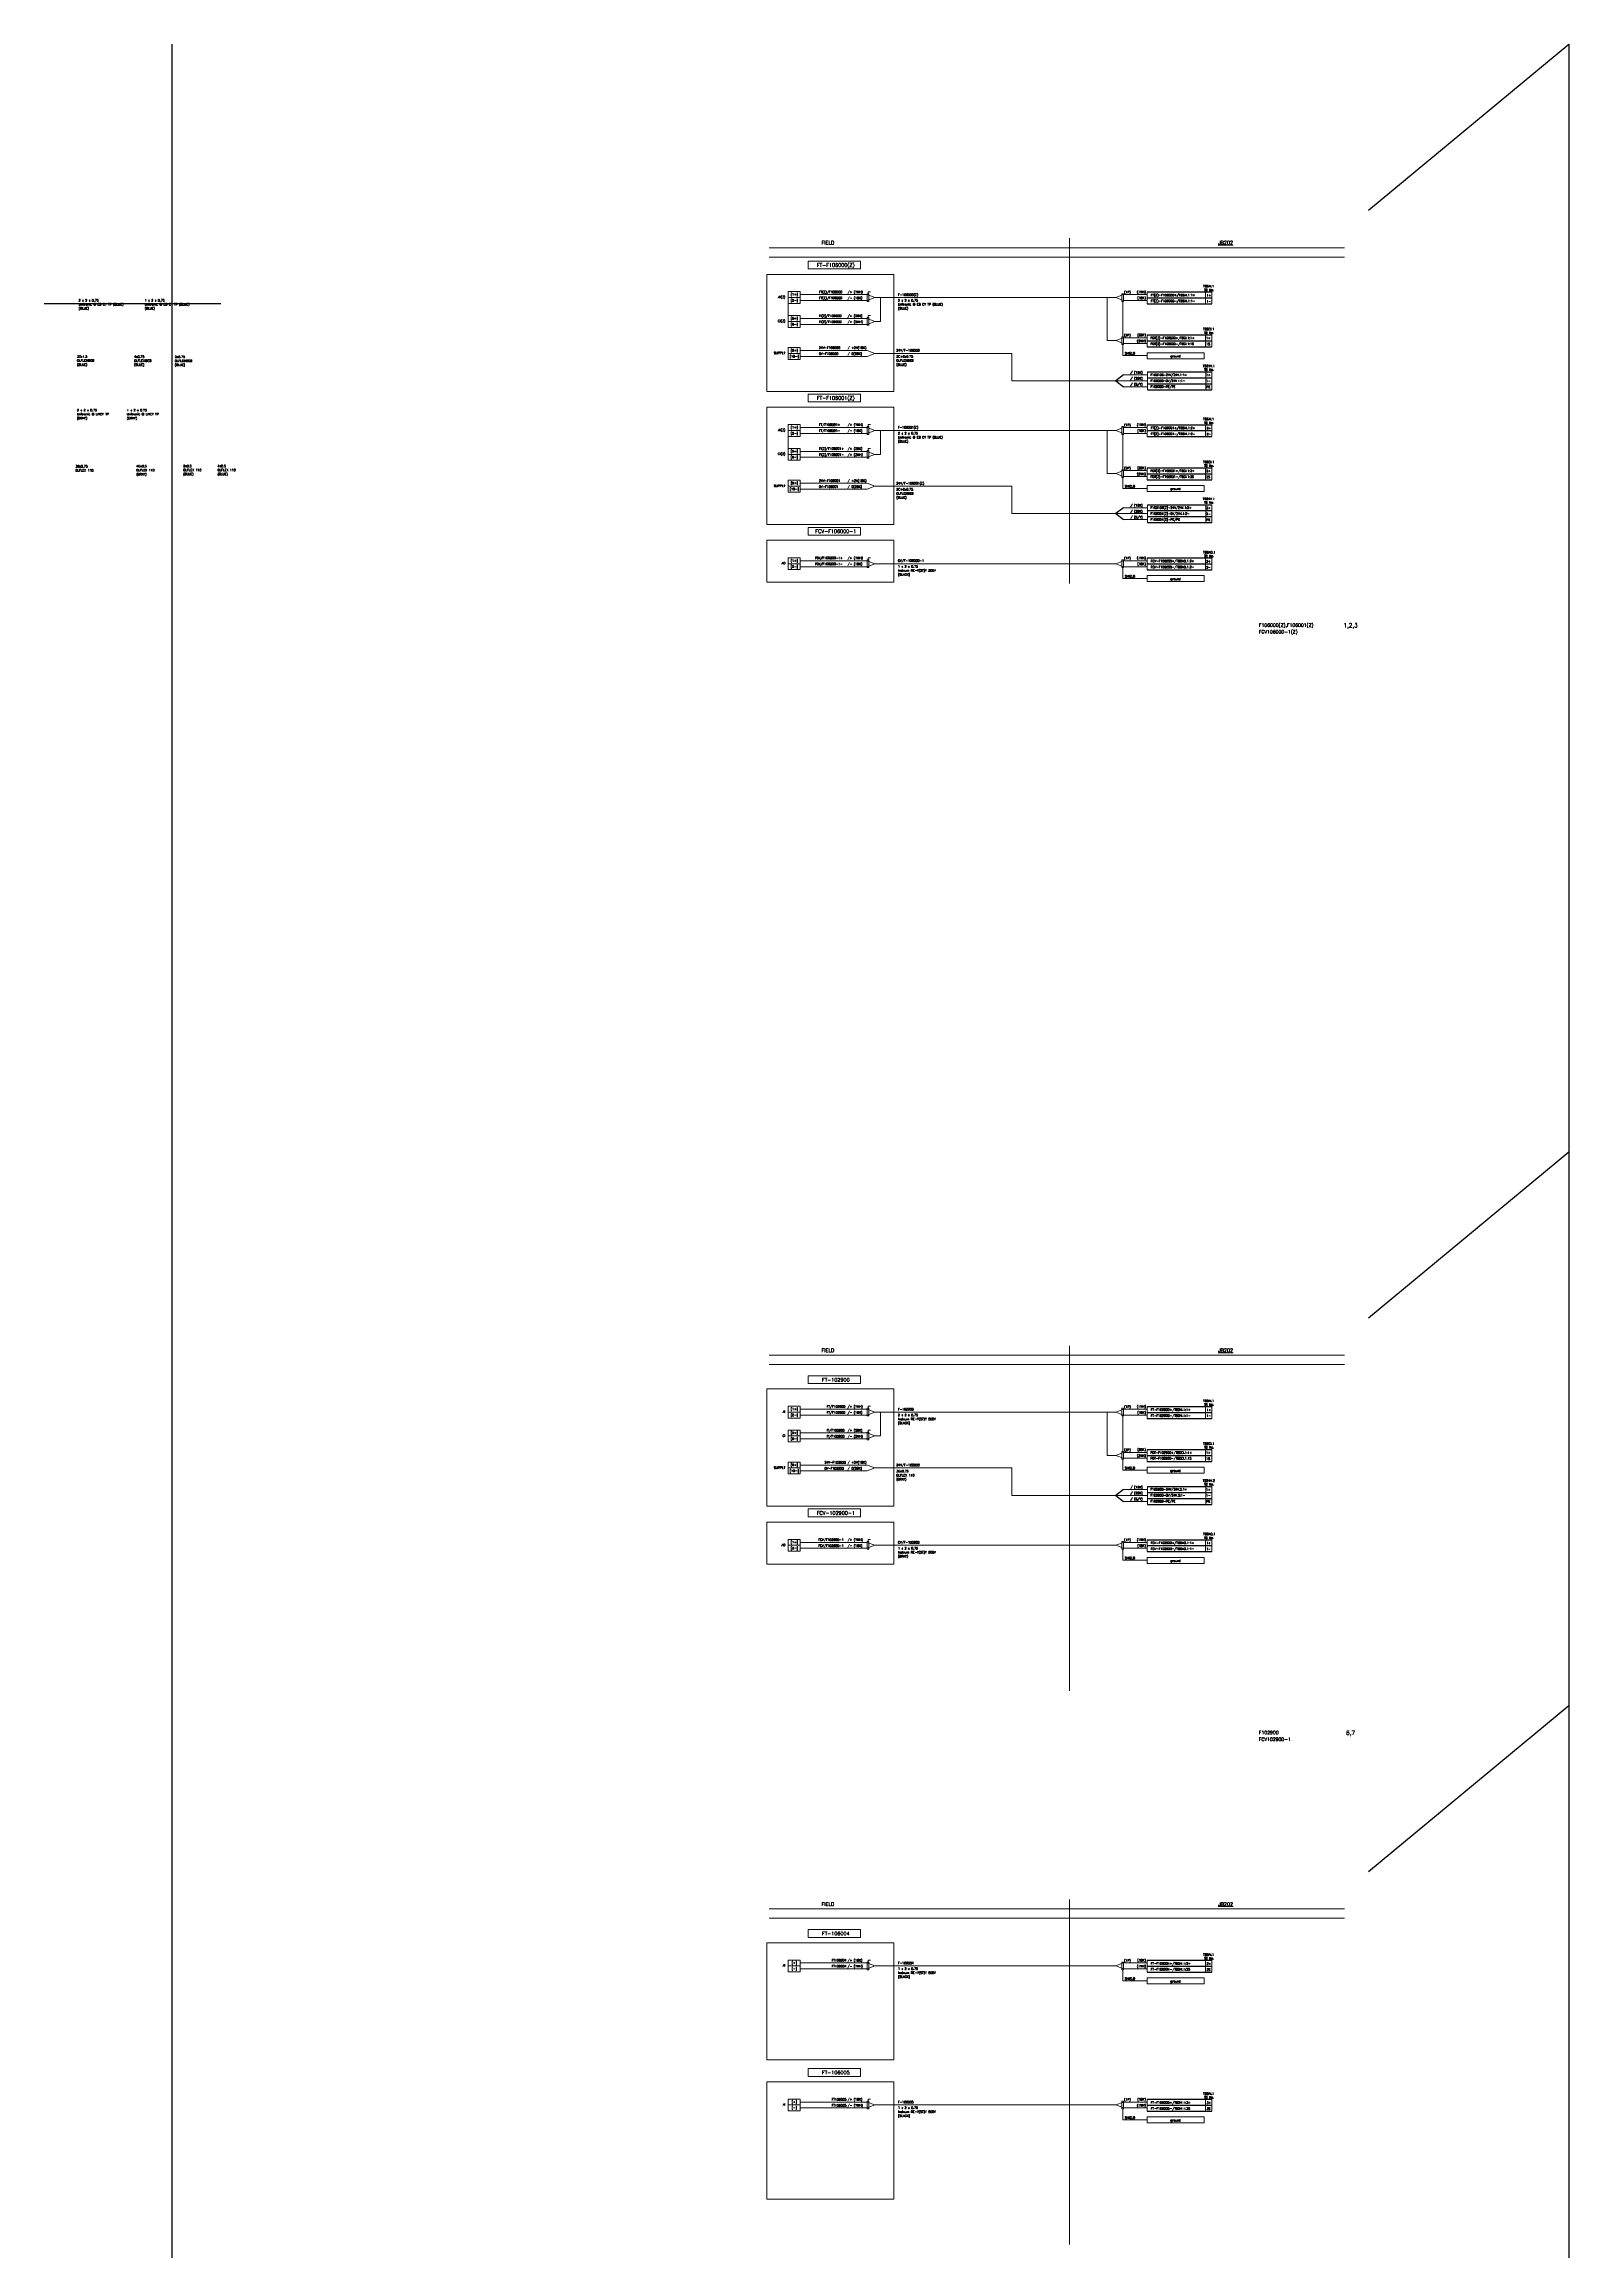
# Model space of a CAD drawing. Header units: millimetres. Extents: x -14942 to 24072, y -50285 to 2207.
# Drawn here: x -11223 to -10200, y -4280 to -2798 of the extents above; entities that cross this region are included whole.
import ezdxf
from ezdxf.enums import TextEntityAlignment as Align

# ---------------------------------------------------------------- set-up
doc = ezdxf.new("R2010")
doc.units = ezdxf.units.MM
doc.header["$MEASUREMENT"] = 0
for name, color, linetype in [('BORDER', 3, 'CONTINUOUS'), ('INSTRU', 4, 'CONTINUOUS'), ('INSTRUMENT', 1, 'CONTINUOUS'), ('LINE', 3, 'CONTINUOUS'), ('TEXT', 2, 'CONTINUOUS')]:
    doc.layers.add(name, color=color, linetype=linetype)
doc.styles.add('ROMANS', font='romans')

# ---------------------------------------------------------------- blocks, each defined once
blk = doc.blocks.new('BOX2')
at = {"layer": 'INSTRU', "color": 7, "lineweight": 13}
for p, q in [((-10467.9, -3369.9), (-10467.9, -3377.9)), ((-10428.8, -3369.9), (-10428.8, -3377.9)), ((-10424.6, -3369.9), (-10424.6, -3377.9))]:
    blk.add_line(p, q, dxfattribs=at)
at = {"layer": 'INSTRUMENT', "color": 7}
for p, q in [((-10467.9, -3369.9), (-10424.6, -3369.9)), ((-10467.9, -3373.9), (-10424.6, -3373.9)), ((-10467.9, -3377.9), (-10424.6, -3377.9))]:
    blk.add_line(p, q, dxfattribs=at)
blk = doc.blocks.new('AA')
at = {"layer": 'INSTRU', "color": 7, "lineweight": 13}
for p, q in [((660.4, -1836.1), (674.5, -1836.1)), ((660.4, -1836.1), (660.4, -1840.1)), ((667.7, -1836.1), (698.6, -1836.1)), ((698.6, -1836.1), (698.6, -1840.1)), ((660.4, -1840.1), (698.6, -1840.1))]:
    blk.add_line(p, q, dxfattribs=at)
at = {"layer": 'TEXT', "color": 7, "lineweight": 13, "style": 'ROMANS'}
blk.add_text('ground', height=1.5, dxfattribs=at).set_placement((675.9, -1839.1))
blk = doc.blocks.new('Box')
at = {"layer": 'INSTRU', "color": 7, "lineweight": 13}
for p, q in [((660.5, -1853.3), (660.5, -1865.3)), ((699.6, -1853.3), (699.6, -1865.3)), ((703.7, -1853.3), (703.7, -1865.3))]:
    blk.add_line(p, q, dxfattribs=at)
at = {"layer": 'INSTRUMENT', "color": 7}
for p, q in [((660.5, -1853.3), (703.7, -1853.3)), ((660.5, -1857.3), (703.7, -1857.3)), ((660.5, -1861.3), (703.7, -1861.3)), ((660.5, -1865.3), (703.7, -1865.3))]:
    blk.add_line(p, q, dxfattribs=at)

msp = doc.modelspace()

# ---------------------------------------------------------------- linework, layer by layer
at = {"layer": 'BORDER', "color": 7, "lineweight": 13, "ltscale": 2.5}
for p, q in [((-10535, -2928.6), (-10535, -3160.2)), ((-10535, -3671.9), (-10535, -3903.4)), ((-10535, -4043.5), (-10535, -4275.1))]:
    msp.add_line(p, q, dxfattribs=at)
at = {"layer": 'BORDER', "color": 7, "lineweight": 13}
for p, q in [((-10736.5, -2934.9), (-10350.5, -2934.9)), ((-10736.5, -2941.2), (-10350.5, -2941.2)), ((-10736.5, -3678.2), (-10350.5, -3678.2)), ((-10736.5, -3684.5), (-10350.5, -3684.5)), ((-10736.5, -4049.8), (-10350.5, -4049.8)), ((-10736.5, -4056.1), (-10350.5, -4056.1))]:
    msp.add_line(p, q, dxfattribs=at)
at = {"layer": 'INSTRU', "color": 7, "lineweight": 13}
for p, q in [((-10723.7, -2964.4), (-10715.7, -2964.4)), ((-10723.7, -2964.4), (-10723.7, -2968.4)), ((-10723.7, -2968.4), (-10715.7, -2968.4)), ((-10723.7, -2968.4), (-10723.7, -2972.4)), ((-10723.7, -2972.4), (-10715.7, -2972.4)), ((-10723.7, -2972.4), (-10723.7, -2976.4)), ((-10723.7, -2972.4), (-10715.7, -2972.4)), ((-10723.7, -2976.4), (-10723.7, -2980.4)), ((-10715.7, -2964.4), (-10715.7, -2968.4)), ((-10715.7, -2968.4), (-10715.7, -2972.4)), ((-10723.7, -2980.4), (-10715.7, -2980.4)), ((-10723.7, -2980.4), (-10723.7, -2984.4)), ((-10723.7, -2980.4), (-10715.7, -2980.4)), ((-10723.7, -2980.4), (-10715.7, -2980.4)), ((-10723.7, -2984.4), (-10715.7, -2984.4)), ((-10723.7, -2984.4), (-10723.7, -2988.4)), ((-10723.7, -2988.4), (-10715.7, -2988.4)), ((-10715.7, -2980.4), (-10715.7, -2984.4)), ((-10715.7, -2984.4), (-10715.7, -2988.4)), ((-10723.7, -3001.9), (-10715.7, -3001.9)), ((-10723.7, -3001.9), (-10715.7, -3001.9)), ((-10723.7, -3001.9), (-10715.7, -3001.9)), ((-10723.7, -3001.9), (-10723.7, -3005.9)), ((-10723.7, -3005.9), (-10723.7, -3009.9)), ((-10723.7, -3005.9), (-10715.7, -3005.9)), ((-10715.7, -3001.9), (-10715.7, -3005.9)), ((-10715.7, -3005.9), (-10715.7, -3009.9)), ((-10482.7, -3005.3), (-10482.7, -3005.5)), ((-10723.7, -3009.9), (-10715.7, -3009.9)), ((-10723.7, -3053.6), (-10715.7, -3053.6)), ((-10723.7, -3053.6), (-10723.7, -3057.6)), ((-10723.7, -3057.6), (-10715.7, -3057.6)), ((-10723.7, -3057.6), (-10723.7, -3061.6)), ((-10723.7, -3061.6), (-10715.7, -3061.6)), ((-10723.7, -3061.6), (-10723.7, -3065.6)), ((-10723.7, -3061.6), (-10715.7, -3061.6)), ((-10723.7, -3065.6), (-10723.7, -3069.6)), ((-10715.7, -3053.6), (-10715.7, -3057.6)), ((-10715.7, -3057.6), (-10715.7, -3061.6)), ((-10723.7, -3069.6), (-10715.7, -3069.6)), ((-10723.7, -3069.6), (-10723.7, -3073.6)), ((-10723.7, -3069.6), (-10715.7, -3069.6)), ((-10723.7, -3069.6), (-10715.7, -3069.6)), ((-10723.7, -3073.6), (-10715.7, -3073.6)), ((-10723.7, -3073.6), (-10723.7, -3077.6)), ((-10723.7, -3077.6), (-10715.7, -3077.6)), ((-10715.7, -3069.6), (-10715.7, -3073.6)), ((-10715.7, -3073.6), (-10715.7, -3077.6)), ((-10723.7, -3091), (-10715.7, -3091)), ((-10723.7, -3091), (-10715.7, -3091)), ((-10723.7, -3091), (-10715.7, -3091)), ((-10723.7, -3091), (-10723.7, -3095)), ((-10723.7, -3095), (-10723.7, -3099)), ((-10723.7, -3095), (-10715.7, -3095)), ((-10715.7, -3091), (-10715.7, -3095)), ((-10715.7, -3095), (-10715.7, -3099)), ((-10482.7, -3094.5), (-10482.7, -3094.6)), ((-10723.7, -3099), (-10715.7, -3099)), ((-10723.7, -3143), (-10715.7, -3143)), ((-10723.7, -3143), (-10723.7, -3147)), ((-10723.7, -3147), (-10715.7, -3147)), ((-10723.7, -3147), (-10723.7, -3151)), ((-10723.7, -3151), (-10715.7, -3151)), ((-10723.7, -3151), (-10715.7, -3151)), ((-10715.7, -3143), (-10715.7, -3147)), ((-10715.7, -3147), (-10715.7, -3151)), ((-10482.7, -3155), (-10482.7, -3155.1)), ((-10723.7, -3712.4), (-10715.7, -3712.4)), ((-10723.7, -3712.4), (-10723.7, -3716.4)), ((-10723.7, -3716.4), (-10715.7, -3716.4)), ((-10723.7, -3716.4), (-10723.7, -3720.4)), ((-10715.7, -3712.4), (-10715.7, -3716.4)), ((-10715.7, -3716.4), (-10715.7, -3720.4)), ((-10723.7, -3720.4), (-10715.7, -3720.4)), ((-10723.7, -3720.4), (-10715.7, -3720.4)), ((-10723.7, -3728.4), (-10715.7, -3728.4)), ((-10723.7, -3728.4), (-10723.7, -3732.4)), ((-10723.7, -3728.4), (-10715.7, -3728.4)), ((-10723.7, -3728.4), (-10715.7, -3728.4)), ((-10723.7, -3732.4), (-10715.7, -3732.4)), ((-10723.7, -3732.4), (-10723.7, -3736.4)), ((-10715.7, -3728.4), (-10715.7, -3732.4)), ((-10715.7, -3732.4), (-10715.7, -3736.4)), ((-10723.7, -3736.4), (-10715.7, -3736.4)), ((-10723.7, -3749.9), (-10715.7, -3749.9)), ((-10723.7, -3749.9), (-10715.7, -3749.9)), ((-10723.7, -3749.9), (-10715.7, -3749.9)), ((-10723.7, -3749.9), (-10723.7, -3753.9)), ((-10723.7, -3753.9), (-10723.7, -3757.9)), ((-10723.7, -3753.9), (-10715.7, -3753.9)), ((-10723.7, -3757.9), (-10715.7, -3757.9)), ((-10715.7, -3749.9), (-10715.7, -3753.9)), ((-10715.7, -3753.9), (-10715.7, -3757.9)), ((-10482.7, -3753.4), (-10482.7, -3753.5)), ((-10723.7, -3801.8), (-10715.7, -3801.8)), ((-10723.7, -3801.8), (-10723.7, -3805.8)), ((-10723.7, -3805.8), (-10715.7, -3805.8)), ((-10723.7, -3805.8), (-10723.7, -3809.8)), ((-10715.7, -3801.8), (-10715.7, -3805.8)), ((-10715.7, -3805.8), (-10715.7, -3809.8)), ((-10723.7, -3809.8), (-10715.7, -3809.8)), ((-10723.7, -3809.8), (-10715.7, -3809.8)), ((-10482.7, -3813.8), (-10482.7, -3814)), ((-10723.7, -4084.1), (-10715.7, -4084.1)), ((-10723.7, -4084.1), (-10723.7, -4088.1)), ((-10723.7, -4088.1), (-10715.7, -4088.1)), ((-10723.7, -4088.1), (-10723.7, -4092.1)), ((-10715.7, -4084.1), (-10715.7, -4088.1)), ((-10715.7, -4088.1), (-10715.7, -4092.1)), ((-10723.7, -4092.1), (-10715.7, -4092.1)), ((-10723.7, -4092.1), (-10715.7, -4092.1)), ((-10482.7, -4096.1), (-10482.7, -4096.2)), ((-10723.7, -4177.4), (-10715.7, -4177.4)), ((-10723.7, -4177.4), (-10723.7, -4181.4)), ((-10715.7, -4177.4), (-10715.7, -4181.4)), ((-10723.7, -4181.4), (-10715.7, -4181.4)), ((-10723.7, -4181.4), (-10723.7, -4185.4)), ((-10723.7, -4185.4), (-10715.7, -4185.4)), ((-10723.7, -4185.4), (-10715.7, -4185.4)), ((-10715.7, -4181.4), (-10715.7, -4185.4)), ((-10482.7, -4189.4), (-10482.7, -4189.5))]:
    msp.add_line(p, q, dxfattribs=at)
at = {"layer": 'INSTRUMENT', "color": 7}
for p, q in [((-11137.4, -2798.3), (-11137.4, -38144.8)), ((-10334.4, -2909.8), (-10199.9, -2798.3)), ((-10199.9, -2798.3), (-10199.9, -35286.8)), ((-10498.8, -3020.3), (-10503.8, -3024.3)), ((-10503.8, -3024.3), (-10498.8, -3028.3)), ((-10498.8, -3109.4), (-10503.8, -3113.4)), ((-10503.8, -3113.4), (-10498.8, -3117.4)), ((-10334.4, -3653.1), (-10199.9, -3541.6)), ((-10498.8, -3768.3), (-10503.8, -3772.3)), ((-10503.8, -3772.3), (-10498.8, -3776.3)), ((-10334.4, -4024.7), (-10199.9, -3913.2))]:
    msp.add_line(p, q, dxfattribs=at)
at = {"layer": 'INSTRUMENT'}
msp.add_line((-11223.1, -2972.4), (-11104.4, -2972.4), dxfattribs=at)
at = {"layer": 'LINE', "color": 7, "lineweight": 13}
for p, q in [((-10710.3, -2944), (-10675.2, -2944)), ((-10710.3, -2944), (-10710.3, -2949.2)), ((-10675.2, -2944), (-10675.2, -2949.2)), ((-10710.3, -2949.2), (-10675.2, -2949.2)), ((-10715.7, -2966.4), (-10670.7, -2966.4)), ((-10715.7, -2970.4), (-10670.7, -2970.4)), ((-10670.7, -2965.8), (-10670.7, -2971)), ((-10670.7, -2965.8), (-10669.7, -2965.8)), ((-10665.7, -2968.4), (-10670.7, -2966.4)), ((-10670.7, -2970.4), (-10665.7, -2968.4)), ((-10670.7, -2971), (-10669.7, -2971)), ((-10670.2, -2964.5), (-10668.5, -2964.5)), ((-10669.7, -2965.8), (-10669.7, -2971)), ((-10665.7, -2968.4), (-10503.8, -2968.4)), ((-10661.8, -2976.4), (-10661.8, -2968.4)), ((-10661.8, -2984.4), (-10661.8, -2976.4)), ((-10509.6, -2997.3), (-10509.6, -2968.4)), ((-10503.8, -2968.4), (-10498.8, -2966.4)), ((-10503.8, -2968.4), (-10498.8, -2970.4)), ((-10498.8, -2965.8), (-10499.8, -2965.8)), ((-10499.8, -2965.8), (-10499.8, -2971)), ((-10498.8, -2971), (-10499.8, -2971)), ((-10499.3, -2971), (-10499.3, -2994.7)), ((-10498.8, -2965.8), (-10498.8, -2971)), ((-10482.7, -2966.4), (-10498.8, -2966.4)), ((-10482.7, -2970.4), (-10498.8, -2970.4)), ((-10715.7, -2982.4), (-10670.7, -2982.4)), ((-10715.7, -2986.4), (-10670.7, -2986.4)), ((-10670.7, -2981.8), (-10670.7, -2987)), ((-10670.7, -2981.8), (-10669.7, -2981.8)), ((-10665.7, -2984.4), (-10670.7, -2982.4)), ((-10670.7, -2986.4), (-10665.7, -2984.4)), ((-10670.7, -2987), (-10669.7, -2987)), ((-10670.2, -2980.5), (-10668.5, -2980.5)), ((-10669.7, -2981.8), (-10669.7, -2987)), ((-10665.7, -2984.4), (-10661.8, -2984.4)), ((-10715.7, -3003.9), (-10670.7, -3003.9)), ((-10665.7, -3005.9), (-10670.7, -3003.9)), ((-10670.7, -3007.9), (-10665.7, -3005.9)), ((-10665.7, -3005.9), (-10573.6, -3005.9)), ((-10503.8, -2997.3), (-10509.6, -2997.3)), ((-10503.8, -2997.3), (-10498.8, -2995.3)), ((-10503.8, -2997.3), (-10498.8, -2999.3)), ((-10498.8, -2994.7), (-10499.8, -2994.7)), ((-10499.8, -2994.7), (-10499.8, -2999.9)), ((-10498.8, -2999.9), (-10499.8, -2999.9)), ((-10499.3, -2999.9), (-10499.3, -3007.3)), ((-10482.8, -3007.3), (-10499.3, -3007.3)), ((-10498.8, -2994.7), (-10498.8, -2999.9)), ((-10482.7, -2995.3), (-10498.8, -2995.3)), ((-10482.7, -2999.3), (-10498.8, -2999.3)), ((-10715.7, -3007.9), (-10670.7, -3007.9)), ((-10482.7, -3020.3), (-10498.8, -3020.3)), ((-10710.3, -3033.2), (-10675.2, -3033.2)), ((-10710.3, -3033.2), (-10710.3, -3038.4)), ((-10675.2, -3033.2), (-10675.2, -3038.4)), ((-10503.8, -3024.3), (-10573.6, -3024.3)), ((-10482.7, -3024.3), (-10503.8, -3024.3)), ((-10482.7, -3028.3), (-10498.8, -3028.3)), ((-10710.3, -3038.4), (-10675.2, -3038.4)), ((-10715.7, -3055.6), (-10670.7, -3055.6)), ((-10715.7, -3059.6), (-10670.7, -3059.6)), ((-10670.7, -3055), (-10670.7, -3060.2)), ((-10670.7, -3055), (-10669.7, -3055)), ((-10665.7, -3057.6), (-10670.7, -3055.6)), ((-10670.7, -3059.6), (-10665.7, -3057.6)), ((-10670.7, -3060.2), (-10669.7, -3060.2)), ((-10670.2, -3053.6), (-10668.5, -3053.6)), ((-10669.7, -3055), (-10669.7, -3060.2)), ((-10665.7, -3057.6), (-10503.8, -3057.6)), ((-10661.8, -3065.6), (-10661.8, -3057.6)), ((-10661.8, -3073.6), (-10661.8, -3065.6)), ((-10509.6, -3086.5), (-10509.6, -3057.6)), ((-10503.8, -3057.6), (-10498.8, -3055.6)), ((-10503.8, -3057.6), (-10498.8, -3059.6)), ((-10498.8, -3055), (-10499.8, -3055)), ((-10499.8, -3055), (-10499.8, -3060.2)), ((-10498.8, -3060.2), (-10499.8, -3060.2)), ((-10499.3, -3060.2), (-10499.3, -3083.9)), ((-10498.8, -3055), (-10498.8, -3060.2)), ((-10482.7, -3055.6), (-10498.8, -3055.6)), ((-10482.7, -3059.6), (-10498.8, -3059.6)), ((-10715.7, -3071.6), (-10670.7, -3071.6)), ((-10715.7, -3075.6), (-10670.7, -3075.6)), ((-10670.7, -3071), (-10670.7, -3076.2)), ((-10670.7, -3071), (-10669.7, -3071)), ((-10665.7, -3073.6), (-10670.7, -3071.6)), ((-10670.7, -3075.6), (-10665.7, -3073.6)), ((-10670.7, -3076.2), (-10669.7, -3076.2)), ((-10670.2, -3069.6), (-10668.5, -3069.6)), ((-10669.7, -3071), (-10669.7, -3076.2)), ((-10665.7, -3073.6), (-10661.8, -3073.6)), ((-10715.7, -3093), (-10670.7, -3093)), ((-10665.7, -3095), (-10670.7, -3093)), ((-10670.7, -3097), (-10665.7, -3095)), ((-10665.7, -3095), (-10573.6, -3095)), ((-10503.8, -3086.5), (-10509.6, -3086.5)), ((-10503.8, -3086.5), (-10498.8, -3084.5)), ((-10503.8, -3086.5), (-10498.8, -3088.5)), ((-10498.8, -3083.9), (-10499.8, -3083.9)), ((-10499.8, -3083.9), (-10499.8, -3089.1)), ((-10498.8, -3089.1), (-10499.8, -3089.1)), ((-10499.3, -3089.1), (-10499.3, -3096.5)), ((-10482.8, -3096.5), (-10499.3, -3096.5)), ((-10498.8, -3083.9), (-10498.8, -3089.1)), ((-10482.7, -3084.5), (-10498.8, -3084.5)), ((-10482.7, -3088.5), (-10498.8, -3088.5)), ((-10715.7, -3097), (-10670.7, -3097)), ((-10482.7, -3109.4), (-10498.8, -3109.4)), ((-10710.3, -3122.6), (-10675.2, -3122.6)), ((-10710.3, -3122.6), (-10710.3, -3127.8)), ((-10675.2, -3122.6), (-10675.2, -3127.8)), ((-10503.8, -3113.4), (-10573.6, -3113.4)), ((-10482.7, -3113.4), (-10503.8, -3113.4)), ((-10482.7, -3117.4), (-10498.8, -3117.4)), ((-10710.3, -3127.8), (-10675.2, -3127.8)), ((-10715.7, -3145), (-10670.7, -3145)), ((-10715.7, -3149), (-10670.7, -3149)), ((-10670.7, -3144.4), (-10670.7, -3149.6)), ((-10670.7, -3144.4), (-10669.7, -3144.4)), ((-10665.7, -3147), (-10670.7, -3145)), ((-10670.7, -3149), (-10665.7, -3147)), ((-10670.7, -3149.6), (-10669.7, -3149.6)), ((-10670.2, -3143), (-10668.5, -3143)), ((-10669.7, -3144.4), (-10669.7, -3149.6)), ((-10665.7, -3147), (-10503.8, -3147)), ((-10503.8, -3147), (-10498.8, -3145)), ((-10503.8, -3147), (-10498.8, -3149)), ((-10498.8, -3144.4), (-10499.8, -3144.4)), ((-10499.8, -3144.4), (-10499.8, -3149.6)), ((-10498.8, -3149.6), (-10499.8, -3149.6)), ((-10499.3, -3149.6), (-10499.3, -3157)), ((-10499.3, -3149.6), (-10499.3, -3157)), ((-10498.8, -3144.4), (-10498.8, -3149.6)), ((-10482.7, -3145), (-10498.8, -3145)), ((-10482.7, -3149), (-10498.8, -3149)), ((-10482.8, -3157), (-10499.3, -3157)), ((-10710.3, -3692.1), (-10675.2, -3692.1)), ((-10710.3, -3692.1), (-10710.3, -3697.3)), ((-10710.3, -3697.3), (-10675.2, -3697.3)), ((-10675.2, -3692.1), (-10675.2, -3697.3)), ((-10715.7, -3714.4), (-10670.7, -3714.4)), ((-10715.7, -3718.4), (-10670.7, -3718.4)), ((-10670.7, -3713.8), (-10670.7, -3719)), ((-10670.7, -3713.8), (-10669.7, -3713.8)), ((-10665.7, -3716.4), (-10670.7, -3714.4)), ((-10670.7, -3718.4), (-10665.7, -3716.4)), ((-10670.2, -3712.5), (-10668.5, -3712.5)), ((-10669.7, -3713.8), (-10669.7, -3719)), ((-10665.7, -3716.4), (-10503.8, -3716.4)), ((-10661.8, -3724.4), (-10661.8, -3716.4)), ((-10509.6, -3745.4), (-10509.6, -3716.4)), ((-10503.8, -3716.4), (-10498.8, -3714.4)), ((-10503.8, -3716.4), (-10498.8, -3718.4)), ((-10498.8, -3713.8), (-10499.8, -3713.8)), ((-10499.8, -3713.8), (-10499.8, -3719)), ((-10498.8, -3713.8), (-10498.8, -3719)), ((-10482.7, -3714.4), (-10498.8, -3714.4)), ((-10482.7, -3718.4), (-10498.8, -3718.4)), ((-10715.7, -3730.4), (-10670.7, -3730.4)), ((-10670.7, -3719), (-10669.7, -3719)), ((-10670.7, -3729.8), (-10670.7, -3735)), ((-10670.7, -3729.8), (-10669.7, -3729.8)), ((-10665.7, -3732.4), (-10670.7, -3730.4)), ((-10670.7, -3734.4), (-10665.7, -3732.4)), ((-10670.2, -3728.5), (-10668.5, -3728.5)), ((-10669.7, -3729.8), (-10669.7, -3735)), ((-10665.7, -3732.4), (-10661.8, -3732.4)), ((-10661.8, -3732.4), (-10661.8, -3724.4)), ((-10498.8, -3719), (-10499.8, -3719)), ((-10499.3, -3719), (-10499.3, -3742.8)), ((-10715.7, -3734.4), (-10670.7, -3734.4)), ((-10670.7, -3735), (-10669.7, -3735)), ((-10503.8, -3745.4), (-10509.6, -3745.4)), ((-10503.8, -3745.4), (-10498.8, -3743.4)), ((-10503.8, -3745.4), (-10498.8, -3747.4)), ((-10498.8, -3742.8), (-10499.8, -3742.8)), ((-10499.8, -3742.8), (-10499.8, -3748)), ((-10498.8, -3748), (-10499.8, -3748)), ((-10499.3, -3748), (-10499.3, -3755.4)), ((-10498.8, -3742.8), (-10498.8, -3748)), ((-10482.7, -3743.4), (-10498.8, -3743.4)), ((-10482.7, -3747.4), (-10498.8, -3747.4)), ((-10715.7, -3751.9), (-10670.7, -3751.9)), ((-10715.7, -3755.9), (-10670.7, -3755.9)), ((-10665.7, -3753.9), (-10670.7, -3751.9)), ((-10670.7, -3755.9), (-10665.7, -3753.9)), ((-10665.7, -3753.9), (-10573.6, -3753.9)), ((-10482.8, -3755.4), (-10499.3, -3755.4)), ((-10503.8, -3772.3), (-10573.6, -3772.3)), ((-10482.7, -3772.3), (-10503.8, -3772.3)), ((-10482.7, -3768.3), (-10498.8, -3768.3)), ((-10482.7, -3776.3), (-10498.8, -3776.3)), ((-10710.3, -3781.4), (-10675.2, -3781.4)), ((-10710.3, -3781.4), (-10710.3, -3786.6)), ((-10710.3, -3786.6), (-10675.2, -3786.6)), ((-10675.2, -3781.4), (-10675.2, -3786.6)), ((-10715.7, -3803.8), (-10670.7, -3803.8)), ((-10715.7, -3807.8), (-10670.7, -3807.8)), ((-10670.7, -3803.2), (-10670.7, -3808.4)), ((-10670.7, -3803.2), (-10669.7, -3803.2)), ((-10665.7, -3805.8), (-10670.7, -3803.8)), ((-10670.7, -3807.8), (-10665.7, -3805.8)), ((-10670.2, -3801.9), (-10668.5, -3801.9)), ((-10669.7, -3803.2), (-10669.7, -3808.4)), ((-10503.8, -3805.8), (-10498.8, -3803.8)), ((-10503.8, -3805.8), (-10498.8, -3807.8)), ((-10498.8, -3803.2), (-10499.8, -3803.2)), ((-10499.8, -3803.2), (-10499.8, -3808.4)), ((-10498.8, -3803.2), (-10498.8, -3808.4)), ((-10482.7, -3803.8), (-10498.8, -3803.8)), ((-10482.7, -3807.8), (-10498.8, -3807.8)), ((-10670.7, -3808.4), (-10669.7, -3808.4)), ((-10498.8, -3808.4), (-10499.8, -3808.4)), ((-10499.3, -3808.4), (-10499.3, -3815.8)), ((-10499.3, -3808.4), (-10499.3, -3815.8)), ((-10482.8, -3815.8), (-10499.3, -3815.8)), ((-10710.3, -4063.7), (-10675.2, -4063.7)), ((-10710.3, -4063.7), (-10710.3, -4068.9)), ((-10710.3, -4068.9), (-10675.2, -4068.9)), ((-10675.2, -4063.7), (-10675.2, -4068.9)), ((-10715.7, -4086.1), (-10670.7, -4086.1)), ((-10670.7, -4085.5), (-10670.7, -4090.7)), ((-10670.7, -4085.5), (-10669.7, -4085.5)), ((-10665.7, -4088.1), (-10670.7, -4086.1)), ((-10670.7, -4090.1), (-10665.7, -4088.1)), ((-10670.2, -4084.1), (-10668.5, -4084.1)), ((-10669.7, -4085.5), (-10669.7, -4090.7)), ((-10665.7, -4088.1), (-10503.8, -4088.1)), ((-10503.8, -4088.1), (-10498.8, -4086.1)), ((-10503.8, -4088.1), (-10498.8, -4090.1)), ((-10498.8, -4085.5), (-10499.8, -4085.5)), ((-10499.8, -4085.5), (-10499.8, -4090.7)), ((-10498.8, -4085.5), (-10498.8, -4090.7)), ((-10482.7, -4086.1), (-10498.8, -4086.1)), ((-10715.7, -4090.1), (-10670.7, -4090.1)), ((-10670.7, -4090.7), (-10669.7, -4090.7)), ((-10498.8, -4090.7), (-10499.8, -4090.7)), ((-10499.3, -4090.7), (-10499.3, -4098.1)), ((-10499.3, -4090.7), (-10499.3, -4098.1)), ((-10482.8, -4098.1), (-10499.3, -4098.1)), ((-10482.7, -4090.1), (-10498.8, -4090.1)), ((-10710.3, -4157), (-10675.2, -4157)), ((-10710.3, -4157), (-10710.3, -4162.2)), ((-10710.3, -4162.2), (-10675.2, -4162.2)), ((-10675.2, -4157), (-10675.2, -4162.2)), ((-10670.2, -4177.5), (-10668.5, -4177.5)), ((-10715.7, -4179.4), (-10670.7, -4179.4)), ((-10715.7, -4183.4), (-10670.7, -4183.4)), ((-10670.7, -4178.8), (-10670.7, -4184)), ((-10670.7, -4178.8), (-10669.7, -4178.8)), ((-10665.7, -4181.4), (-10670.7, -4179.4)), ((-10670.7, -4183.4), (-10665.7, -4181.4)), ((-10670.7, -4184), (-10669.7, -4184)), ((-10669.7, -4178.8), (-10669.7, -4184)), ((-10665.7, -4181.4), (-10503.8, -4181.4)), ((-10503.8, -4181.4), (-10498.8, -4179.4)), ((-10503.8, -4181.4), (-10498.8, -4183.4)), ((-10498.8, -4178.8), (-10499.8, -4178.8)), ((-10499.8, -4178.8), (-10499.8, -4184)), ((-10498.8, -4184), (-10499.8, -4184)), ((-10499.3, -4184), (-10499.3, -4191.4)), ((-10499.3, -4184), (-10499.3, -4191.4)), ((-10482.8, -4191.4), (-10499.3, -4191.4)), ((-10498.8, -4178.8), (-10498.8, -4184)), ((-10482.7, -4179.4), (-10498.8, -4179.4)), ((-10482.7, -4183.4), (-10498.8, -4183.4))]:
    msp.add_line(p, q, dxfattribs=at)
at = {"layer": 'LINE', "color": 7, "lineweight": 13, "ltscale": 8}
for p, q in [((-10738.1, -3031.5), (-10738.1, -2952.8)), ((-10652.9, -2952.8), (-10738.1, -2952.8)), ((-10652.9, -3031.5), (-10652.9, -2952.8)), ((-10652.9, -3031.5), (-10738.1, -3031.5)), ((-10738.1, -3120.7), (-10738.1, -3042)), ((-10652.9, -3042), (-10738.1, -3042)), ((-10652.9, -3120.7), (-10652.9, -3042)), ((-10652.9, -3120.7), (-10738.1, -3120.7)), ((-10652.9, -3131.3), (-10738.1, -3131.3)), ((-10738.1, -3159.5), (-10738.1, -3131.3)), ((-10652.9, -3159.5), (-10652.9, -3131.3)), ((-10652.9, -3159.5), (-10738.1, -3159.5)), ((-10738.1, -3779.6), (-10738.1, -3700.8)), ((-10652.9, -3700.8), (-10738.1, -3700.8)), ((-10652.9, -3779.6), (-10652.9, -3700.8)), ((-10652.9, -3779.6), (-10738.1, -3779.6)), ((-10738.1, -3818.4), (-10738.1, -3790.2)), ((-10652.9, -3790.2), (-10738.1, -3790.2)), ((-10652.9, -3818.4), (-10652.9, -3790.2)), ((-10652.9, -3818.4), (-10738.1, -3818.4)), ((-10738.1, -4151.2), (-10738.1, -4072.5)), ((-10652.9, -4072.5), (-10738.1, -4072.5)), ((-10652.9, -4151.2), (-10652.9, -4072.5)), ((-10652.9, -4151.2), (-10738.1, -4151.2)), ((-10738.1, -4244.5), (-10738.1, -4165.8)), ((-10652.9, -4165.8), (-10738.1, -4165.8)), ((-10652.9, -4244.5), (-10652.9, -4165.8)), ((-10652.9, -4244.5), (-10738.1, -4244.5))]:
    msp.add_line(p, q, dxfattribs=at)
at = {"layer": 'LINE', "color": 0, "lineweight": 13}
msp.add_line((-10665.7, -3805.8), (-10503.8, -3805.8), dxfattribs=at)
at = {"layer": 'TEXT', "color": 7, "lineweight": 13}
for p, q in [((-10670.2, -2965.8), (-10670.2, -2964.5)), ((-10670.2, -2981.8), (-10670.2, -2980.5)), ((-10573.6, -3005.9), (-10573.6, -3024.3)), ((-10670.2, -3055), (-10670.2, -3053.6)), ((-10670.2, -3071), (-10670.2, -3069.6)), ((-10573.6, -3095), (-10573.6, -3113.4)), ((-10670.2, -3144.4), (-10670.2, -3143)), ((-10670.2, -3713.8), (-10670.2, -3712.5)), ((-10670.2, -3729.8), (-10670.2, -3728.5)), ((-10573.6, -3753.9), (-10573.6, -3772.3)), ((-10670.2, -3803.2), (-10670.2, -3801.9)), ((-10670.2, -4085.5), (-10670.2, -4084.1)), ((-10670.2, -4178.8), (-10670.2, -4177.5))]:
    msp.add_line(p, q, dxfattribs=at)

# ---------------------------------------------------------------- block references
at = {"layer": 'INSTRUMENT', "color": 7}
for p in [(-14.9, 405.3), (-14.9, 376.4), (-14.9, 316.2), (-14.9, 287.2), (-14.9, 226.8), (-14.9, -342.7), (-14.9, -371.6), (-14.9, -432.1), (-14.9, -714.3), (-14.9, -807.7)]:
    msp.add_blockref('BOX2', p, dxfattribs=at)
at = {"layer": 'INSTRUMENT', "color": 1}
for name, p in [('AA', (-11143.2, -1169.3)), ('Box', (-11143.2, -1165)), ('AA', (-11143.2, -1258.4)), ('Box', (-11143.2, -1254.1)), ('AA', (-11143.2, -1318.9)), ('AA', (-11143.2, -1917.3)), ('Box', (-11143.2, -1913)), ('AA', (-11143.2, -1977.8)), ('AA', (-11143.2, -2260)), ('AA', (-11143.2, -2353.3))]:
    msp.add_blockref(name, p, dxfattribs=at)

# ---------------------------------------------------------------- texts
at = {"layer": 'TEXT', "color": 7, "lineweight": 13, "style": 'ROMANS'}
for s, height, p in [('FIELD', 2.4, (-10701.4, -2932.8)), ('%%UJB202', 2.4, (-10435.2, -2932.8)), ('TBSAI.1', 1.5, (-10445.3, -2961.5)), ('TB No.', 1.5, (-10444.7, -2964)), ('FT(Z)/F106000', 1.5, (-10703.1, -2965.4)), ('FT(Z)/F106000', 1.5, (-10703.1, -2969.4)), ('/+ (1WH)', 1.5, (-10683.9, -2965.4)), ('/- (1BK)', 1.5, (-10683.9, -2969.4)), ('F-106000(Z)', 1.5, (-10650.1, -2967.2)), ('(1P)', 1.5, (-10498.3, -2965.5)), ('FT(Z)-F106000+/TBSAI.1:1+', 1.5, (-10480.5, -2967.5)), ('FT(Z)-F106000-/TBSAI.1:1-', 1.5, (-10480.5, -2971.4)), ('1+', 1.5, (-10443, -2967.6)), ('1-', 1.5, (-10443, -2971.6)), ('FI(Z)/F106000', 1.5, (-10703.1, -2981.4)), ('FI(Z)/F106000', 1.5, (-10703.1, -2985.4)), ('/+ (2BK)', 1.5, (-10683.9, -2981.4)), ('/+ (2WH)', 1.5, (-10683.9, -2985.4)), ('(2P)', 1.5, (-10498.3, -2994.4)), ('TBSCI.1', 1.5, (-10445.3, -2990.3)), ('TB No.', 1.5, (-10444.7, -2992.8)), ('24V-F106000', 1.5, (-10703.1, -3002.8)), ('0V-F106000', 1.5, (-10703.1, -3006.8)), ('/', 1.5, (-10683.9, -3002.8)), ('/', 1.5, (-10683.9, -3006.8)), ('0(2BK)', 1.5, (-10681.3, -3006.8)), ('+24(1BK)', 1.5, (-10681.3, -3002.8)), ('24V/F-106000', 1.5, (-10651.2, -3004.6)), ('SHIELD', 1.5, (-10497.9, -3006.6)), ('1+', 1.5, (-10443.3, -2996.3)), ('1S', 1.5, (-10443.3, -3000.3)), ('/ (1BK)', 1.5, (-10494.1, -3019.4)), ('/ (2BK)', 1.5, (-10494.1, -3023.4)), ('TB24V.1', 1.5, (-10445.5, -3015)), ('TB No.', 1.5, (-10444.7, -3017.5)), ('1+', 1.5, (-10443.3, -3021.1)), ('/ (G/Y)', 1.5, (-10494.1, -3027.3)), ('1-', 1.5, (-10443.3, -3025.1)), ('PE', 1.5, (-10443, -3029.1)), ('2 x 2 x 0.75', 1.5, (-11201, -3044.7)), ('Unitronic @ LIYCY TP', 1.5, (-11201, -3047.4)), ('(GRAY)', 1.5, (-11201, -3050.1)), ('Unitronic @ LIYCY TP', 1.5, (-11167.5, -3047.4)), ('(GRAY)', 1.5, (-11167.5, -3050.1)), ('1 x 2 x 0.75', 1.5, (-11167.5, -3044.7)), ('TBSAI.1', 1.5, (-10445.3, -3050.7)), ('TB No.', 1.5, (-10444.7, -3053.2)), ('FT/F106001+', 1.5, (-10703.1, -3054.5)), ('FT/F106001-', 1.5, (-10703.1, -3058.5)), ('/+ (1WH)', 1.5, (-10683.9, -3054.5)), ('/- (1BK)', 1.5, (-10683.9, -3058.5)), ('F-106001(Z)', 1.5, (-10650.1, -3056.3)), ('(1P)', 1.5, (-10498.3, -3054.7)), ('FT(Z)-F106001+/TBSAI.1:2+', 1.5, (-10480.5, -3056.6)), ('FT(Z)-F106001-/TBSAI.1:2-', 1.5, (-10480.5, -3060.6)), ('2+', 1.5, (-10443, -3056.8)), ('2-', 1.5, (-10443, -3060.8)), ('3Gx0.75', 1.5, (-11202.1, -3082.4)), ('4Gx0.5', 1.5, (-11161.2, -3082.3)), ('2x0.5', 1.5, (-11129.7, -3082.2)), ('4x0.5', 1.5, (-11106.7, -3082.2)), ('FI(Z)/F106001+', 1.5, (-10703.1, -3070.5)), ('FI(Z)/F106001-', 1.5, (-10703.1, -3074.5)), ('/+ (2BK)', 1.5, (-10683.9, -3070.5)), ('/+ (2WH)', 1.5, (-10683.9, -3074.5)), ('(2P)', 1.5, (-10498.3, -3083.6)), ('TBSCI.1', 1.5, (-10445.3, -3079.5)), ('TB No.', 1.5, (-10444.7, -3082)), ('OLFLEX 110', 1.5, (-11202.1, -3085.1)), ('OLFLEX 110', 1.5, (-11161.2, -3085)), ('(GRAY)', 1.5, (-11161.2, -3087.7)), ('OLFLEX 110', 1.5, (-11129.7, -3084.9)), ('(BLUE)', 1.5, (-11129.7, -3087.6)), ('OLFLEX 110', 1.5, (-11106.7, -3084.9)), ('(BLUE)', 1.5, (-11106.7, -3087.6)), ('24V-F106001', 1.5, (-10703.1, -3092)), ('0V-F106001', 1.5, (-10703.1, -3096)), ('/', 1.5, (-10683.9, -3092)), ('/', 1.5, (-10683.9, -3096)), ('0(2BK)', 1.5, (-10681.3, -3096)), ('+24(1BK)', 1.5, (-10681.3, -3092)), ('24V/F-106001(Z)', 1.5, (-10651.2, -3093.8)), ('SHIELD', 1.5, (-10497.9, -3095.8)), ('2+', 1.5, (-10443.3, -3085.5)), ('2S', 1.5, (-10443.3, -3089.5)), ('/ (1BK)', 1.5, (-10494.1, -3108.6)), ('/ (2BK)', 1.5, (-10494.1, -3112.6)), ('TB24V.1', 1.5, (-10445.5, -3104.2)), ('TB No.', 1.5, (-10444.7, -3106.7)), ('2+', 1.5, (-10443.3, -3110.3)), ('/ (G/Y)', 1.5, (-10494.1, -3116.5)), ('2-', 1.5, (-10443.3, -3114.3)), ('PE', 1.5, (-10443, -3118.3)), ('TBDAO.1', 1.5, (-10445.3, -3140.1)), ('TB No.', 1.5, (-10444.7, -3142.6)), ('FCV/F106000-1+', 1.5, (-10705.8, -3143.9)), ('FCV/F106000-1-', 1.5, (-10705.8, -3147.9)), ('/+ (1WH)', 1.5, (-10683.9, -3143.9)), ('/- (1BK)', 1.5, (-10683.9, -3147.9)), ('CV/F-106000-1', 1.5, (-10650.1, -3145.7)), ('(1P)', 1.5, (-10498.3, -3144)), ('SHIELD', 1.5, (-10497.9, -3156.3)), ('FCV-F106000+/TBDAO.1:2+', 1.5, (-10480.5, -3146)), ('FCV-F106000-/TBDAO.1:2-', 1.5, (-10480.5, -3150)), ('2+', 1.5, (-10443.2, -3146.2)), ('2-', 1.5, (-10443.2, -3150.2)), ('F106000(Z),F106001(Z)', 2.24, (-10407.9, -3189.3)), ('FCV106000-1(Z)', 2.24, (-10407.9, -3193.8)), ('FIELD', 2.4, (-10701.4, -3676.1)), ('%%UJB202', 2.4, (-10435.2, -3676.1)), ('FT/F102900', 1.5, (-10697.9, -3713.4)), ('FT/F102900', 1.5, (-10697.9, -3717.4)), ('/+ (1WH)', 1.5, (-10683.9, -3713.4)), ('/- (1BK)', 1.5, (-10683.9, -3717.4)), ('F-102900', 1.5, (-10650.1, -3715.2)), ('2 x 2 x 0.75', 1.5, (-10650.1, -3719.1)), ('(1P)', 1.5, (-10498.3, -3713.5)), ('FT-F102900+/TBDAI.1:1+', 1.5, (-10480.5, -3715.5)), ('FT-F102900-/TBDAI.1:1-', 1.5, (-10480.5, -3719.5)), ('TBDAI.1', 1.5, (-10445.3, -3709.6)), ('TB No.', 1.5, (-10444.7, -3712.1)), ('1+', 1.5, (-10443, -3715.7)), ('1-', 1.5, (-10443, -3719.6)), ('FI/F102900', 1.5, (-10697.9, -3729.4)), ('FI/F102900', 1.5, (-10697.9, -3733.4)), ('/+ (2BK)', 1.5, (-10683.9, -3729.4)), ('/- (2WH)', 1.5, (-10683.9, -3733.4)), ('Instrum RE-Y(ST)Y 500V', 1.5, (-10650.1, -3721.8)), ('(BLACK)', 1.5, (-10650.1, -3724.5)), ('(2P)', 1.5, (-10498.3, -3742.5)), ('TBDCI.1', 1.5, (-10445.3, -3738.3)), ('TB No.', 1.5, (-10444.7, -3740.8)), ('1+', 1.5, (-10443.3, -3744.4)), ('1S', 1.5, (-10443.3, -3748.4)), ('24V-F102900', 1.5, (-10699.4, -3750.9)), ('0V-F102900', 1.5, (-10699.4, -3754.9)), ('/', 1.5, (-10683.9, -3750.9)), ('/', 1.5, (-10683.9, -3754.9)), ('0(2BK)', 1.5, (-10681.3, -3754.9)), ('+24(1BK)', 1.5, (-10681.3, -3750.9)), ('24V/F-102900', 1.5, (-10651.2, -3752.7)), ('3Gx0.75', 1.5, (-10651.2, -3756.8)), ('OLFLEX 110', 1.5, (-10651.2, -3759.5)), ('(GRAY)', 1.5, (-10651.2, -3762.2)), ('SHIELD', 1.5, (-10497.9, -3754.7)), ('TB24V.2', 1.5, (-10445.5, -3763.1)), ('/ (1BK)', 1.5, (-10494.1, -3767.5)), ('/ (2BK)', 1.5, (-10494.1, -3771.5)), ('/ (G/Y)', 1.5, (-10494.1, -3775.4)), ('TB No.', 1.5, (-10444.7, -3765.6)), ('1+', 1.5, (-10443.3, -3769.2)), ('1-', 1.5, (-10443.3, -3773.1)), ('PE', 1.5, (-10443, -3777.1)), ('FCV/F102900-1', 1.5, (-10703.5, -3802.8)), ('FCV/F102900-1', 1.5, (-10703.5, -3806.8)), ('/+ (1WH)', 1.5, (-10683.9, -3802.8)), ('/- (1BK)', 1.5, (-10683.9, -3806.8)), ('(1P)', 1.5, (-10498.3, -3802.9)), ('FCV-F102900+/TBDAO.1:1+', 1.5, (-10480.5, -3804.9)), ('FCV-F102900-/TBDAO.1:1-', 1.5, (-10480.5, -3808.9)), ('TBDAO.1', 1.5, (-10445.3, -3799)), ('TB No.', 1.5, (-10444.7, -3801.5)), ('1+', 1.5, (-10443.2, -3805)), ('1-', 1.5, (-10443.2, -3809)), ('SHIELD', 1.5, (-10497.9, -3815.1)), ('F102900', 2.24, (-10407.9, -3932.6)), ('FCV102900-1', 2.24, (-10407.9, -3937.1)), ('FIELD', 2.4, (-10701.4, -4047.8)), ('%%UJB202', 2.4, (-10435.2, -4047.8)), ('FT106004', 1.5, (-10694.6, -4085)), ('FT106004', 1.5, (-10694.6, -4089)), ('/+ (1BK)', 1.5, (-10683.9, -4085)), ('/- (1WH)', 1.5, (-10683.9, -4089)), ('F-106004', 1.5, (-10650.1, -4086.9)), ('1 x 2 x 0.75', 1.5, (-10650.1, -4090.7)), ('(1P)', 1.5, (-10498.3, -4085.2)), ('FT-F106004+/TBDAI.1:2+', 1.5, (-10480.5, -4087.2)), ('FT-F106004-/TBDAI.1:2S', 1.5, (-10480.5, -4091.1)), ('TBDAI.1', 1.5, (-10445.3, -4081.2)), ('TB No.', 1.5, (-10444.7, -4083.7)), ('2+', 1.5, (-10443, -4087.3)), ('Instrum RE-Y(ST)Y 500V', 1.5, (-10650.1, -4093.4)), ('(BLACK)', 1.5, (-10650.1, -4096.1)), ('SHIELD', 1.5, (-10497.9, -4097.4)), ('2S', 1.5, (-10443, -4091.3)), ('FT106005', 1.5, (-10694.6, -4178.4)), ('/+ (1BK)', 1.5, (-10683.9, -4178.4)), ('(1P)', 1.5, (-10498.3, -4178.5)), ('TBDAI.1', 1.5, (-10445.3, -4174.5)), ('TB No.', 1.5, (-10444.7, -4177)), ('FT106005', 1.5, (-10694.6, -4182.4)), ('/- (1WH)', 1.5, (-10683.9, -4182.4)), ('F-106005', 1.5, (-10650.1, -4180.2)), ('Instrum RE-Y(ST)Y 500V ', 1.5, (-10650.1, -4186.7)), ('(BLACK)', 1.5, (-10650.1, -4189.4)), ('1 x 2 x 0.75', 1.5, (-10650.1, -4184)), ('SHIELD', 1.5, (-10497.9, -4190.7)), ('FT-F106005+/TBDAI.1:3+', 1.5, (-10480.5, -4180.5)), ('FT-F106005-/TBDAI.1:3S', 1.5, (-10480.5, -4184.5)), ('3+', 1.5, (-10443, -4180.6)), ('3S', 1.5, (-10443, -4184.6))]:
    msp.add_text(s, height=height, dxfattribs=at).set_placement(p)
for s, p in [('FT-F106000(Z)', (-10691.8, -2947.8)), ('FT-F106001(Z)', (-10691.8, -3037)), ('FCV-F106000-1', (-10691.8, -3126.4)), ('FT-102900', (-10691.8, -3695.9)), ('FCV-102900-1', (-10691.8, -3785.3)), ('FT-106004', (-10691.8, -4067.5)), ('FT-106005', (-10691.8, -4160.8))]:
    msp.add_text(s, height=2.4, dxfattribs=at).set_placement(p, align=Align.CENTER)
at = {"layer": 'TEXT', "color": 4, "lineweight": 13, "style": 'ROMANS'}
for s, p in [('2 x 2 x 0.75', (-11199.9, -2971)), ('Unitronic @ EB CY TP (BLUE)', (-11199.9, -2973.7)), ('(BLUE)', (-11199.9, -2976.4)), ('Unitronic @ EB CY TP (BLUE)', (-11155.6, -2973.7)), ('(BLUE)', (-11155.6, -2976.4)), ('1 x 2 x 0.75', (-11155.6, -2971)), ('2 x 2 x 0.75', (-10650.1, -2971)), ('Unitronic @ EB CY TP (BLUE)', (-10650.1, -2973.7)), ('(BLUE)', (-10650.1, -2976.4)), ('3Gx1.5', (-11201, -3008.7)), ('4x0.75', (-11162.7, -3008.8)), ('2x0.75', (-11135.4, -3008.9)), ('2C+Gx0.75', (-10651.2, -3008.7)), ('OLFLEX@EB', (-11201, -3011.4)), ('(BLUE)', (-11201, -3014.1)), ('OLFLEX@EB', (-11162.7, -3011.5)), ('(BLUE)', (-11162.7, -3014.2)), ('OLFLEX@EB', (-11135.4, -3011.6)), ('(BLUE)', (-11135.4, -3014.3)), ('OLFLEX@EB', (-10651.2, -3011.4)), ('(BLUE)', (-10651.2, -3014.1)), ('2 x 2 x 0.75', (-10650.1, -3060.2)), ('Unitronic @ EB CY TP (BLUE)', (-10650.1, -3062.9)), ('(BLUE)', (-10650.1, -3065.6)), ('2C+Gx0.75', (-10651.2, -3097.9)), ('OLFLEX@EB', (-10651.2, -3100.6)), ('(BLUE)', (-10651.2, -3103.3)), ('Instrum RE-Y(ST)Y 500V', (-10650.1, -3152.3)), ('(BLACK)', (-10650.1, -3155)), ('1 x 2 x 0.75', (-10650.1, -3149.6))]:
    msp.add_text(s, height=1.5, dxfattribs=at).set_placement(p)
at = {"layer": 'TEXT', "color": 7, "lineweight": 13, "style": 'ROMANS'}
for s, p in [('AI(Z)', (-10725.7, -2968.8)), ('(1WH)', (-10483.7, -2965.4)), ('(1BK)', (-10483.7, -2969.4)), ('CI(Z)', (-10725.7, -2984.8)), ('(2BK)', (-10483.7, -2994.3)), ('SUPPLY', (-10725.7, -3006.3)), ('(2WH)', (-10483.7, -2998.3)), ('AI(Z)', (-10725.7, -3058)), ('(1WH)', (-10483.7, -3054.5)), ('(1BK)', (-10483.7, -3058.5)), ('CI(Z)', (-10725.7, -3074)), ('(2BK)', (-10483.7, -3083.5)), ('SUPPLY', (-10725.7, -3095.5)), ('(2WH)', (-10483.7, -3087.5)), ('AO', (-10725.7, -3147.4)), ('(1WH)', (-10483.7, -3143.9)), ('(1BK)', (-10483.7, -3147.9)), ('AI', (-10725.7, -3716.9)), ('(1WH)', (-10483.7, -3713.4)), ('(1BK)', (-10483.7, -3717.4)), ('CI', (-10725.7, -3732.9)), ('(2WH)', (-10483.7, -3746.3)), ('(2BK)', (-10483.7, -3742.3)), ('SUPPLY', (-10725.7, -3754.4)), ('AO', (-10725.7, -3806.3)), ('(1WH)', (-10483.7, -3802.8)), ('(1BK)', (-10483.7, -3806.8)), ('AI', (-10725.7, -4088.5)), ('(1WH)', (-10483.7, -4089)), ('(1BK)', (-10483.7, -4085)), ('(1BK)', (-10483.7, -4178.4)), ('AI', (-10725.7, -4181.8)), ('(1WH)', (-10483.7, -4182.4))]:
    msp.add_text(s, height=1.5, dxfattribs=at).set_placement(p, align=Align.RIGHT)
for s, height, p in [('[1+]', 1.5, (-10719.7, -2966.4)), ('[2-]', 1.5, (-10719.7, -2970.4)), ('[5+]', 1.5, (-10719.7, -2982.4)), ('[6-]', 1.5, (-10719.7, -2986.4)), ('[10-]', 1.5, (-10719.7, -3007.9)), ('[9+]', 1.5, (-10719.7, -3003.9)), ('[1+]', 1.5, (-10719.7, -3055.6)), ('[2-]', 1.5, (-10719.7, -3059.6)), ('[5+]', 1.5, (-10719.7, -3071.6)), ('[6-]', 1.5, (-10719.7, -3075.6)), ('[10-]', 1.5, (-10719.7, -3097)), ('[9+]', 1.5, (-10719.7, -3093)), ('[1+]', 1.5, (-10719.7, -3145)), ('[2-]', 1.5, (-10719.7, -3149)), ('1,2,3', 2.8, (-10346.4, -3188.8)), ('[1+]', 1.5, (-10719.7, -3714.4)), ('[2-]', 1.5, (-10719.7, -3718.4)), ('[5+]', 1.5, (-10719.7, -3730.4)), ('[6-]', 1.5, (-10719.7, -3734.4)), ('[10-]', 1.5, (-10719.7, -3755.9)), ('[9+]', 1.5, (-10719.7, -3751.9)), ('[1+]', 1.5, (-10719.7, -3803.8)), ('[2-]', 1.5, (-10719.7, -3807.8)), ('6,7', 2.8, (-10346.4, -3932.1)), ('[+]', 1.5, (-10719.7, -4086.1)), ('[-]', 1.5, (-10719.7, -4090.1)), ('[+]', 1.5, (-10719.7, -4179.4)), ('[-]', 1.5, (-10719.7, -4183.4))]:
    msp.add_text(s, height=height, dxfattribs=at).set_placement(p, align=Align.MIDDLE)
at = {"layer": 'TEXT', "color": 7, "lineweight": 13, "style": 'ROMANS', "width": 0.98}
for s, p in [('FQT(Z)-F106000+/TBCI.1:1+', (-10480.6, -2996.2)), ('FQT(Z)-F106000-/TBCI.1:1S', (-10480.6, -3000.2)), ('F100106-24V/24V.1:1+', (-10480.6, -3021)), ('F106000-0V/24V.1:1-', (-10480.6, -3025)), ('F106000-PE/PE', (-10480.6, -3028.9)), ('FQT(Z)-F106001+/TBCI.1:2+', (-10480.6, -3085.4)), ('FQT(Z)-F106001-/TBCI.1:2S', (-10480.6, -3089.4)), ('F100106(Z)-24V/24V.1:2+', (-10480.6, -3110.1)), ('F106001(Z)-0V/24V.1:2-', (-10480.6, -3114.1)), ('F106001(Z)-PE/PE', (-10480.6, -3118.1)), ('FQT-F102900+/TBDCI.1:1+', (-10480.6, -3744.3)), ('FQT-F102900-/TBDCI.1:1S', (-10480.6, -3748.2)), ('F102900-24V/24V.2:1+', (-10480.6, -3769)), ('F102900-0V/24V.2:1-', (-10480.6, -3773)), ('F102900-PE/PE', (-10480.6, -3777))]:
    msp.add_text(s, height=1.5, dxfattribs=at).set_placement(p)
at = {"layer": 'TEXT', "color": 0, "lineweight": 13, "style": 'ROMANS'}
for s, p in [('CV/F-102900', (-10650.1, -3804.6)), ('1 x 2 x 0.75', (-10650.1, -3808.5)), ('Instrum RE-Y(ST)Y 500V', (-10650.1, -3811.2)), ('(GRAY)', (-10650.1, -3813.9))]:
    msp.add_text(s, height=1.5, dxfattribs=at).set_placement(p)

doc.saveas('drawing.dxf')
